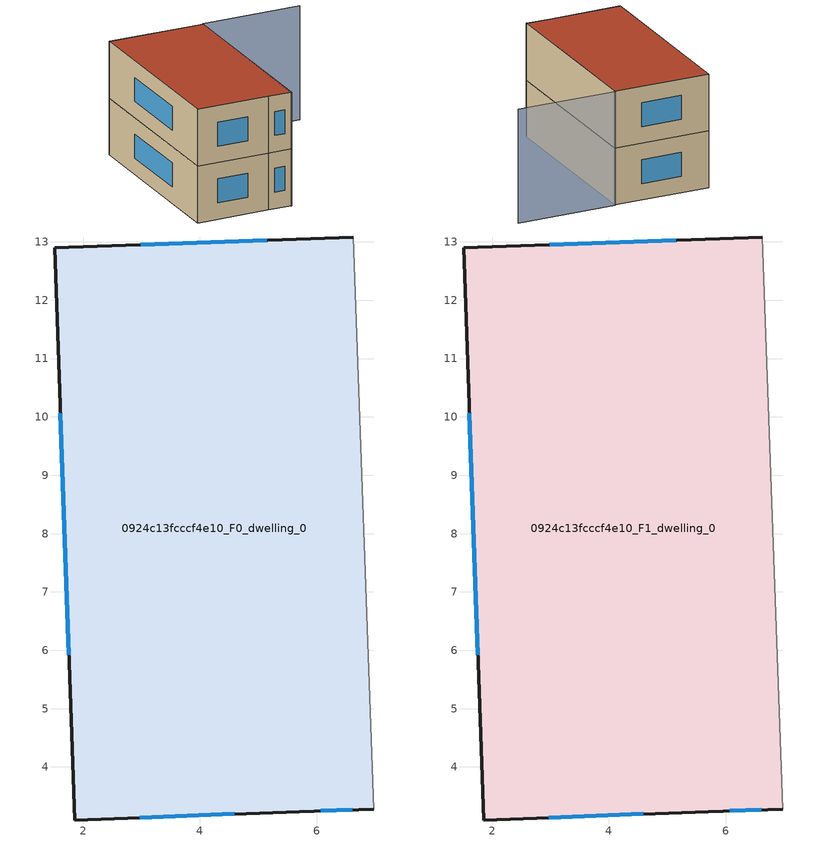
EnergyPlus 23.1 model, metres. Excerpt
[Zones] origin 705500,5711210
0924c13fcccf4e10_F0_dwelling_0
 floor ground (EU_floor_Construction): 6.63,13.08 6.98,3.28 5.7,3.24 1.86,3.09 1.51,12.9 z0
 wall outside (EU_wall_Construction): 6.63,13.08 1.51,12.9 1.86,3.09 5.7,3.24 6.98,3.28 z0:3
 wall adiabatic (EU_wall_Construction): 6.98,3.28 6.63,13.08 z0:3
 window (EU_Window_Construction): 6.07,3.25 6.61,3.26 / 2.97,3.13 4.59,3.19 / 1.61,10.06 1.76,5.93 / 5.15,13.03 2.99,12.95 z0.87:2.13
0924c13fcccf4e10_F1_dwelling_0
 floor to 0924c13fcccf4e10_F0_dwelling_0 (EU_floor_Construction): 6.63,13.08 6.98,3.28 5.7,3.24 1.86,3.09 1.51,12.9 z3
 wall outside (EU_wall_Construction): 6.63,13.08 1.51,12.9 1.86,3.09 5.7,3.24 6.98,3.28 z3:6
 wall adiabatic (EU_wall_Construction): 6.98,3.28 6.63,13.08 z3:6
 window (EU_Window_Construction): 6.07,3.25 6.61,3.26 / 2.97,3.13 4.59,3.19 / 1.61,10.06 1.76,5.93 / 5.15,13.03 2.99,12.95 z3.87:5.13
 roof outside (EU_roof_Construction): 6.98,3.28 6.63,13.08 1.51,12.9 1.86,3.09 5.7,3.24 z6
shading: 6.92,3.21 6.63,13.14 / 6.63,13.14 11.89,13.3 z0:6
[Building]
EU S2 Campaign: North Axis=0; Terrain=City; Solar Distribution=FullExterior
[Site:Location]
London: Latitude=51.5; Longitude=-0.5; Time Zone=0; Elevation=25
[SizingPeriod:WeatherFileDays]
AnnualSizingPeriod: Begin Month=1; Begin Day of Month=1; End Month=12; End Day of Month=31; Day of Week for Start Day=Monday; Use Weather File Daylight Saving Period=No; Use Weather File Rain and Snow Indicators=No
[MATERIAL]
EU_InternalMass_Material: Roughness=MediumRough; Thickness=0.1; Conductivity=1; Density=1800; Specific Heat=900; Thermal Absorptance=0.9; Solar Absorptance=0.7; Visible Absorptance=0.7
[MATERIAL:NOMASS] Roughness=MediumRough; Thermal Absorptance=0.9; Solar Absorptance=0.7; Visible Absorptance=0.7
Name | Thermal Resistance
EU_wall_NoMass | 0.724719
EU_roof_NoMass | 2.98947
EU_floor_NoMass | 2.39157
[WINDOWMATERIAL:SIMPLEGLAZINGSYSTEM]
EU_Window_SimpleGlazing: UFactor=2.63425; Solar Heat Gain Coefficient=0.76; Visible Transmittance=0.76
[CONSTRUCTION]
EU_wall_Construction: EU_wall_NoMass
EU_roof_Construction: EU_roof_NoMass
EU_floor_Construction: EU_floor_NoMass
EU_Window_Construction: EU_Window_SimpleGlazing
EU_InternalMass_Construction: EU_InternalMass_Material
[ZONE] Type=1; Multiplier=1; Ceiling Height=autocalculate; Volume=150.901; Floor Area=autocalculate; Part of Total Floor Area=Yes
0924c13fcccf4e10_F0_dwelling_0; 0924c13fcccf4e10_F1_dwelling_0
[INTERNALMASS] Construction=EU_InternalMass_Construction; Surface Area=50.3003
Name | Zone or ZoneList
0924c13fcccf4e10_F0_dwelling_0_EU_InternalMass | 0924c13fcccf4e10_F0_dwelling_0
0924c13fcccf4e10_F1_dwelling_0_EU_InternalMass | 0924c13fcccf4e10_F1_dwelling_0
[OTHEREQUIPMENT] Fuel Type=Electricity; Design Level Calculation Method=Watts/Area; Power per Zone Floor Area=1; Fraction Latent=0; Fraction Radiant=0; Fraction Lost=0; Carbon Dioxide Generation Rate=0; EndUse Subcategory=EU_Step8_InternalGains
Name | Zone or ZoneList or Space or SpaceList | Schedule
EU_Step8_InternalGain_0924c13fcccf4e10_F0_dwelling_0_f000 | 0924c13fcccf4e10_F0_dwelling_0 | EU_Step8_GainSchedule_0924c13fcccf4e10_F0_dwelling_0_f000
EU_Step8_InternalGain_0924c13fcccf4e10_F1_dwelling_0_f000 | 0924c13fcccf4e10_F1_dwelling_0 | EU_Step8_GainSchedule_0924c13fcccf4e10_F1_dwelling_0_f000
[ZONEVENTILATION:DESIGNFLOWRATE] Schedule=EU_AlwaysOn; Design Flow Rate Calculation Method=AirChanges/Hour; Air Changes per Hour=0.418135; Ventilation Type=Natural; Fan Pressure Rise=0; Fan Total Efficiency=1; Constant Term Coefficient=1; Temperature Term Coefficient=0; Velocity Term Coefficient=0; Velocity Squared Term Coefficient=0; Minimum Indoor Temperature=-100; Maximum Indoor Temperature=100; Delta Temperature=-100; Minimum Outdoor Temperature=-100; Maximum Outdoor Temperature=100; Maximum Wind Speed=40
Name | Zone or ZoneList or Space or SpaceList
EU_ConstantAir_0924c13fcccf4e10_F0_dwelling_0 | 0924c13fcccf4e10_F0_dwelling_0
EU_ConstantAir_0924c13fcccf4e10_F1_dwelling_0 | 0924c13fcccf4e10_F1_dwelling_0
[HVACTEMPLATE:THERMOSTAT] Constant Heating Setpoint=20; Constant Cooling Setpoint=50
EU_HeatOnly_0924c13fcccf4e10_F0_dwelling_0; EU_HeatOnly_0924c13fcccf4e10_F1_dwelling_0
[HVACTEMPLATE:ZONE:IDEALLOADSAIRSYSTEM] System Availability Schedule=EU_AlwaysOn; Maximum Heating Supply Air Temperature=50; Minimum Cooling Supply Air Temperature=13; Maximum Heating Supply Air Humidity Ratio=0.0156; Minimum Cooling Supply Air Humidity Ratio=0.0077; Heating Limit=NoLimit; Cooling Limit=NoLimit; Heating Availability Schedule=EU_AlwaysOn; Cooling Availability Schedule=EU_CoolingOff; Dehumidification Control Type=ConstantSensibleHeatRatio; Cooling Sensible Heat Ratio=0.7; Dehumidification Setpoint=60; Humidification Control Type=None; Humidification Setpoint=30; Outdoor Air Method=None; Outdoor Air Flow Rate per Person=0.00944; Outdoor Air Flow Rate per Zone Floor Area=0; Outdoor Air Flow Rate per Zone=0; Demand Controlled Ventilation Type=None; Outdoor Air Economizer Type=NoEconomizer; Heat Recovery Type=None; Sensible Heat Recovery Effectiveness=0.7; Latent Heat Recovery Effectiveness=0.65
Name | Template Thermostat
0924c13fcccf4e10_F0_dwelling_0 | EU_HeatOnly_0924c13fcccf4e10_F0_dwelling_0
0924c13fcccf4e10_F1_dwelling_0 | EU_HeatOnly_0924c13fcccf4e10_F1_dwelling_0
[SIZING:ZONE] Zone Cooling Design Supply Air Temperature Input Method=SupplyAirTemperature; Zone Cooling Design Supply Air Temperature=13; Zone Heating Design Supply Air Temperature Input Method=SupplyAirTemperature; Zone Heating Design Supply Air Temperature=50; Zone Cooling Design Supply Air Humidity Ratio=0.008; Zone Heating Design Supply Air Humidity Ratio=0.008; Cooling Design Air Flow Method=DesignDay; Cooling Design Air Flow Rate=0; Cooling Minimum Air Flow per Zone Floor Area=0.000762; Cooling Minimum Air Flow=0; Cooling Minimum Air Flow Fraction=0.2; Heating Design Air Flow Method=DesignDay; Heating Design Air Flow Rate=0; Heating Maximum Air Flow per Zone Floor Area=0.002032; Heating Maximum Air Flow=0.141576; Heating Maximum Air Flow Fraction=0.3; Account for Dedicated Outdoor Air System=No; Dedicated Outdoor Air System Control Strategy=NeutralSupplyAir; Dedicated Outdoor Air Low Setpoint Temperature for Design=autosize; Dedicated Outdoor Air High Setpoint Temperature for Design=autosize; Zone Load Sizing Method=Sensible Load Only No Latent Load; Zone Latent Cooling Design Supply Air Humidity Ratio Input Method=HumidityRatioDifference; Zone Cooling Design Supply Air Humidity Ratio Difference=0.005; Zone Latent Heating Design Supply Air Humidity Ratio Input Method=HumidityRatioDifference; Zone Humidification Design Supply Air Humidity Ratio Difference=0.005
0924c13fcccf4e10_F0_dwelling_0; 0924c13fcccf4e10_F1_dwelling_0
[SCHEDULE:CONSTANT]
Name | Hourly Value
EU_AlwaysOn | 1
EU_CoolingOff | 0
[SCHEDULE:FILE] Column Number=1; Rows to Skip at Top=0; Number of Hours of Data=8760; Column Separator=Comma; Interpolate to Timestep=No; Minutes per Item=60; Adjust Schedule for Daylight Savings=Yes
Name | File
EU_Step8_GainSchedule_0924c13fcccf4e10_F0_dwelling_0_f000 | ../../schedules/0924c13fcccf4e10/0924c13fcccf4e10_F0_dwelling_0_f000_gain.csv
EU_Step8_GainSchedule_0924c13fcccf4e10_F1_dwelling_0_f000 | ../../schedules/0924c13fcccf4e10/0924c13fcccf4e10_F1_dwelling_0_f000_gain.csv
